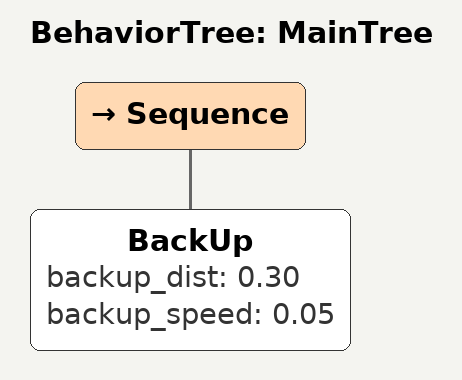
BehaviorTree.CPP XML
<root main_tree_to_execute="MainTree">
  <BehaviorTree ID="MainTree">
    <Sequence>
      <BackUp backup_dist="0.30" backup_speed="0.05"/>
    </Sequence>
  </BehaviorTree>
</root>
